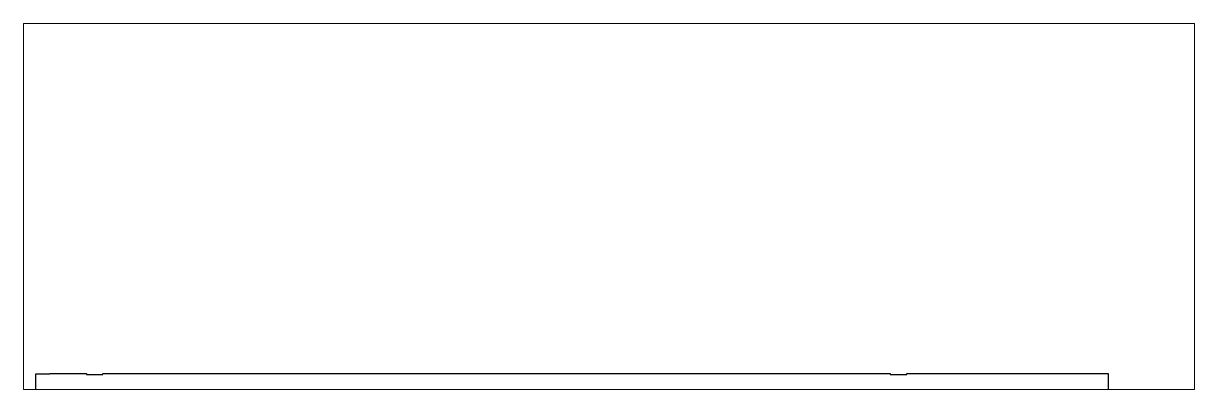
# Paper-space layout 'Layout1' of a CAD drawing. Header units: millimetres. Extents: x 0 to 257, y 57 to 138.
# The model-space entities are those that its viewports show. They can reach past a viewport. Long polylines and large blocks are cut down to what shows.
import ezdxf

# ---------------------------------------------------------------- set-up
doc = ezdxf.new("R2010")
doc.units = ezdxf.units.MM
doc.header["$LTSCALE"] = 10
doc.layers.add('MEMBERS', color=5, linetype='Continuous')

msp = doc.modelspace()

# ---------------------------------------------------------------- linework, layer by layer
at = {"layer": 'MEMBERS', "color": 3, "linetype": 'Continuous'}
msp.add_lwpolyline([(9725, 80), (9725, 90), (11974, 90), (11974, -94), (9710, -94), (9710, -90), (9410, -90), (9410, -94), (6750, -94), (6750, -90), (6450, -90), (6450, -94), (3550, -94), (3550, -90), (3250, -90), (3250, -94), (400, -94), (400, -90), (0, -90), (0, 85), (158, 85), (158, 90), (566, 90), (566, 80), (750, 80), (750, 90), (9541, 90), (9541, 80)], close=True, dxfattribs=at)

psp = doc.layouts.get("Layout1")

# ---------------------------------------------------------------- viewports
at = {"layer": '0'}
psp.add_viewport(center=(128.5, 97.5), size=(257, 80.3071), view_center_point=(6400.1, 1953.04), view_height=4086.0727, dxfattribs=at)

doc.saveas('drawing.dxf')
